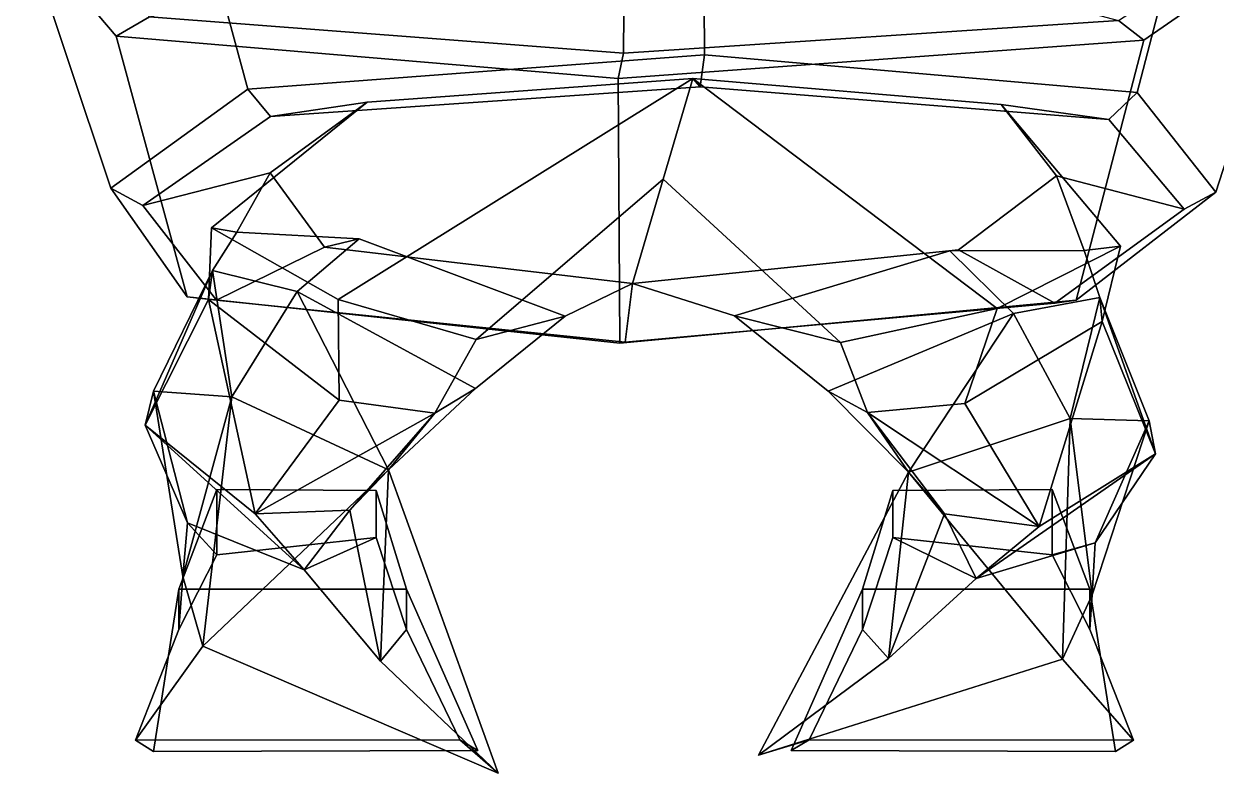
# Model space of a CAD drawing. Extents: x -229 to 297, y -158 to 306.
# Drawn here: x -125.2 to 121.8, y -157.5 to -2.4 of the extents above; entities that cross this region are included whole.
import ezdxf

# ---------------------------------------------------------------- set-up
doc = ezdxf.new("R2010")
doc.units = 0

msp = doc.modelspace()

# ---------------------------------------------------------------- linework, layer by layer
for points in [[(15.820486, -8.822021, 118.247025), (15.490868, 46.01825, 110.969414), (-93.416374, 37.99588, 85.889252), (-78.748291, -15.936874, 91.980713)], [(15.820486, -8.822021, 118.247025), (105.453125, -16.633591, 78.387726), (119.473526, 37.190643, 70.179222), (15.490868, 46.01825, 110.969414)], [(-93.416374, 37.99588, 85.889252), (-125.182648, 17.517456, 6.919223), (-107.15966, -36.427979, 12.763112), (-78.748291, -15.936874, 91.980713)], [(119.473526, 37.190643, 70.179222), (105.453125, -16.633591, 78.387726), (121.773666, -37.2939, -4.130829), (139.148972, 16.517639, -12.586905)], [(-99.152542, -0.962891, -72.34832), (-0.691064, 25.331467, -107.255051), (-0.962251, -8.475113, -108.980545)], [(101.62709, -1.722336, -87.16468), (-0.962251, -8.475113, -108.980545), (-0.691064, 25.331467, -107.255051)], [(-106.044846, -4.985413, -83.03878), (-125.182648, 17.517456, 6.919223), (-117.620773, 18.66095, 6.205134), (-99.152542, -0.962891, -72.34832)], [(-107.15966, -36.427979, 12.763112), (-125.182648, 17.517456, 6.919223), (-106.044846, -4.985413, -83.03878), (-91.376762, -58.918159, -76.947319)], [(106.845055, -5.790649, -98.74881), (101.62709, -1.722336, -87.16468), (131.573013, 17.718384, -12.183911), (139.148972, 16.517639, -12.586905)], [(121.773666, -37.2939, -4.130829), (92.824654, -59.614883, -90.540306), (106.845055, -5.790649, -98.74881), (139.148972, 16.517639, -12.586905)], [(-106.044846, -4.985413, -83.03878), (-99.152542, -0.962891, -72.34832), (-0.962251, -8.475113, -108.980545), (-2.063066, -13.719452, -123.84243)], [(106.845055, -5.790649, -98.74881), (-2.063066, -13.719452, -123.84243), (-0.962251, -8.475113, -108.980545), (101.62709, -1.722336, -87.16468)], [(-91.376762, -58.918159, -76.947319), (-106.044846, -4.985413, -83.03878), (-2.063066, -13.719452, -123.84243), (-1.733089, -68.56601, -116.562943)], [(92.824654, -59.614883, -90.540306), (-1.733089, -68.56601, -116.562943), (-2.063066, -13.719452, -123.84243), (106.845055, -5.790649, -98.74881)], [(15.820486, -8.822021, 118.247025), (-78.748291, -15.936874, 91.980713), (-74.070213, -21.583694, 83.922638), (14.950123, -15.444412, 106.791985)], [(15.820486, -8.822021, 118.247025), (14.950123, -15.444412, 106.791985), (99.60054, -22.240601, 71.10675), (105.453125, -16.633591, 78.387726)], [(13.3793, -13.75209, 85.418701), (-54.068455, -18.631668, 66.497742), (-86.271637, -44.683136, 32.844296), (-60.085751, -59.460167, 64.872368)], [(14.950123, -15.444412, 106.791985), (-74.070213, -21.583694, 83.922638), (-54.068455, -18.631668, 66.497742), (13.3793, -13.75209, 85.418701)], [(7.265475, -34.560638, 3.635522), (13.3793, -13.75209, 85.418701), (-60.085751, -59.460167, 64.872368), (-31.505384, -67.758278, 13.471629)], [(43.990414, -68.359795, 9.235907), (76.467979, -61.359528, 59.640701), (13.3793, -13.75209, 85.418701), (7.265475, -34.560638, 3.635522)], [(13.3793, -13.75209, 85.418701), (76.467979, -61.359528, 59.640701), (102.004196, -48.419815, 24.586407), (77.280487, -19.128479, 56.804958)], [(14.950123, -15.444412, 106.791985), (13.3793, -13.75209, 85.418701), (77.280487, -19.128479, 56.804958), (99.60054, -22.240601, 71.10675)], [(-78.748291, -15.936874, 91.980713), (-107.15966, -36.427979, 12.763112), (-100.556641, -40.008339, 12.749255), (-74.070213, -21.583694, 83.922638)], [(105.453125, -16.633591, 78.387726), (99.60054, -22.240601, 71.10675), (115.213379, -40.824478, -3.173312), (121.773666, -37.2939, -4.130829)], [(-74.070213, -21.583694, 83.922638), (-100.556641, -40.008339, 12.749255), (-74.146591, -33.270981, 9.889953), (-54.068455, -18.631668, 66.497742)], [(-54.068455, -18.631668, 66.497742), (-74.146591, -33.270981, 9.889953), (-81.090347, -45.586548, -5.32902), (-86.271637, -44.683136, 32.844296)], [(77.280487, -19.128479, 56.804958), (102.004196, -48.419815, 24.586407), (94.498871, -49.341835, -14.115844), (88.721146, -33.887024, -2.128735)], [(99.60054, -22.240601, 71.10675), (77.280487, -19.128479, 56.804958), (88.721146, -33.887024, -2.128735), (115.213379, -40.824478, -3.173312)], [(-100.556641, -40.008339, 12.749255), (-85.24585, -59.620239, -65.571198), (-62.899239, -48.687454, -51.629578), (-74.146591, -33.270981, 9.889953)], [(-74.146591, -33.270981, 9.889953), (-62.899239, -48.687454, -51.629578), (-55.688427, -46.962448, -37.643326), (-81.090347, -45.586548, -5.32902)], [(0.906647, -56.203049, -81.424988), (7.265475, -34.560638, 3.635522), (-31.505384, -67.758278, 13.471629), (-13.034645, -62.966812, -43.570133)], [(43.990414, -68.359795, 9.235907), (7.265475, -34.560638, 3.635522), (0.906647, -56.203049, -81.424988), (22.041286, -62.855377, -48.041977)], [(88.721146, -33.887024, -2.128735), (94.498871, -49.341835, -14.115844), (66.626854, -49.39212, -45.40733), (68.449699, -49.184265, -61.322361)], [(115.213379, -40.824478, -3.173312), (88.721146, -33.887024, -2.128735), (68.449699, -49.184265, -61.322361), (88.424904, -60.27713, -78.387085)], [(-107.15966, -36.427979, 12.763112), (-91.376762, -58.918159, -76.947319), (-85.24585, -59.620239, -65.571198), (-100.556641, -40.008339, 12.749255)], [(121.773666, -37.2939, -4.130829), (115.213379, -40.824478, -3.173312), (88.424904, -60.27713, -78.387085), (92.824654, -59.614883, -90.540306)], [(-59.876114, -80.361801, 28.871532), (-60.085751, -59.460167, 64.872368), (-86.271637, -44.683136, 32.844296), (-86.937263, -59.46286, 2.640766)], [(-86.937263, -59.46286, 2.640766), (-86.271637, -44.683136, 32.844296), (-81.090347, -45.586548, -5.32902), (-86.12191, -53.522675, -16.035692)], [(-86.12191, -53.522675, -16.035692), (-81.090347, -45.586548, -5.32902), (-55.688427, -46.962448, -37.643326), (-68.549103, -57.8638, -26.351307)], [(-85.24585, -59.620239, -65.571198), (-0.584015, -68.315201, -101.00444), (0.906647, -56.203049, -81.424988), (-62.899239, -48.687454, -51.629578)], [(-68.549103, -57.8638, -26.351307), (-55.688427, -46.962448, -37.643326), (-13.034645, -62.966812, -43.570133), (-31.586636, -77.901711, -15.731661)], [(-62.899239, -48.687454, -51.629578), (0.906647, -56.203049, -81.424988), (-13.034645, -62.966812, -43.570133), (-55.688427, -46.962448, -37.643326)], [(88.424904, -60.27713, -78.387085), (68.449699, -49.184265, -61.322361), (0.906647, -56.203049, -81.424988), (-0.584015, -68.315201, -101.00444)], [(68.449699, -49.184265, -61.322361), (66.626854, -49.39212, -45.40733), (22.041286, -62.855377, -48.041977), (0.906647, -56.203049, -81.424988)], [(79.831696, -62.377602, -32.187096), (41.469448, -78.472778, -20.515863), (22.041286, -62.855377, -48.041977), (66.626854, -49.39212, -45.40733)], [(97.751923, -59.057571, -22.108261), (79.831696, -62.377602, -32.187096), (66.626854, -49.39212, -45.40733), (94.498871, -49.341835, -14.115844)], [(69.738663, -81.021675, 24.185694), (98.206688, -64.034386, -3.131091), (102.004196, -48.419815, 24.586407), (76.467979, -61.359528, 59.640701)], [(98.206688, -64.034386, -3.131091), (97.751923, -59.057571, -22.108261), (94.498871, -49.341835, -14.115844), (102.004196, -48.419815, 24.586407)], [(-100.054245, -85.532791, 6.806877), (-86.937263, -59.46286, 2.640766), (-86.12191, -53.522675, -16.035692)], [(-100.054245, -85.532791, 6.806877), (-86.12191, -53.522675, -16.035692), (-98.343025, -78.4589, -9.179197)], [(-98.343025, -78.4589, -9.179197), (-86.12191, -53.522675, -16.035692), (-82.090271, -79.633591, -17.806282)], [(-82.090271, -79.633591, -17.806282), (-86.12191, -53.522675, -16.035692), (-68.549103, -57.8638, -26.351307)], [(-91.376762, -58.918159, -76.947319), (-1.733089, -68.56601, -116.562943), (-0.584015, -68.315201, -101.00444), (-85.24585, -59.620239, -65.571198)], [(-82.090271, -79.633591, -17.806282), (-68.549103, -57.8638, -26.351307), (-49.604111, -94.76371, -8.273656)], [(-49.604111, -94.76371, -8.273656), (-68.549103, -57.8638, -26.351307), (-31.586636, -77.901711, -15.731661)], [(91.602615, -84.127693, -22.480244), (79.831696, -62.377602, -32.187096), (97.751923, -59.057571, -22.108261)], [(107.974854, -84.595825, -14.304955), (91.602615, -84.127693, -22.480244), (97.751923, -59.057571, -22.108261)], [(109.23867, -91.439049, 1.746359), (97.751923, -59.057571, -22.108261), (98.206688, -64.034386, -3.131091)], [(109.23867, -91.439049, 1.746359), (107.974854, -84.595825, -14.304955), (97.751923, -59.057571, -22.108261)], [(-77.24099, -103.839409, 29.592743), (-86.937263, -59.46286, 2.640766), (-100.054245, -85.532791, 6.806877)], [(-77.24099, -103.839409, 29.592743), (-59.876114, -80.361801, 28.871532), (-86.937263, -59.46286, 2.640766)], [(-59.876114, -80.361801, 28.871532), (-40.005924, -83.009346, 10.507524), (-31.505384, -67.758278, 13.471629), (-60.085751, -59.460167, 64.872368)], [(92.824654, -59.614883, -90.540306), (88.424904, -60.27713, -78.387085), (-0.584015, -68.315201, -101.00444), (-1.733089, -68.56601, -116.562943)], [(69.738663, -81.021675, 24.185694), (76.467979, -61.359528, 59.640701), (43.990414, -68.359795, 9.235907), (49.614326, -82.886749, 5.974662)], [(-40.005924, -83.009346, 10.507524), (-31.586636, -77.901711, -15.731661), (-13.034645, -62.966812, -43.570133), (-31.505384, -67.758278, 13.471629)], [(49.614326, -82.886749, 5.974662), (43.990414, -68.359795, 9.235907), (22.041286, -62.855377, -48.041977), (41.469448, -78.472778, -20.515863)], [(58.060734, -95.257324, -11.844225), (41.469448, -78.472778, -20.515863), (79.831696, -62.377602, -32.187096)], [(91.602615, -84.127693, -22.480244), (58.060734, -95.257324, -11.844225), (79.831696, -62.377602, -32.187096)], [(85.19313, -106.505569, 25.427471), (98.206688, -64.034386, -3.131091), (69.738663, -81.021675, 24.185694)], [(85.19313, -106.505569, 25.427471), (109.23867, -91.439049, 1.746359), (98.206688, -64.034386, -3.131091)], [(-91.294403, -105.748848, -17.870596), (-100.054245, -85.532791, 6.806877), (-98.343025, -78.4589, -9.179197)], [(-92.234779, -116.845139, -42.474213), (-91.294403, -105.748848, -17.870596), (-98.343025, -78.4589, -9.179197)], [(-92.234779, -116.845139, -42.474213), (-98.343025, -78.4589, -9.179197), (-82.090271, -79.633591, -17.806282)], [(-49.604111, -94.76371, -8.273656), (-31.586636, -77.901711, -15.731661), (-40.005924, -83.009346, 10.507524)], [(58.060734, -95.257324, -11.844225), (49.614326, -82.886749, 5.974662), (41.469448, -78.472778, -20.515863)], [(-88.109055, -131.266861, -76.27182), (-92.234779, -116.845139, -42.474213), (-82.090271, -79.633591, -17.806282)], [(-88.109055, -131.266861, -76.27182), (-82.090271, -79.633591, -17.806282), (-49.604111, -94.76371, -8.273656)], [(-77.24099, -103.839409, 29.592743), (-40.005924, -83.009346, 10.507524), (-59.876114, -80.361801, 28.871532)], [(85.19313, -106.505569, 25.427471), (69.738663, -81.021675, 24.185694), (49.614326, -82.886749, 5.974662)], [(-77.24099, -103.839409, 29.592743), (-57.633408, -103.073929, 14.612614), (-40.005924, -83.009346, 10.507524)], [(-57.633408, -103.073929, 14.612614), (-49.604111, -94.76371, -8.273656), (-40.005924, -83.009346, 10.507524)], [(85.19313, -106.505569, 25.427471), (49.614326, -82.886749, 5.974662), (65.580879, -103.880569, 10.958191)], [(65.580879, -103.880569, 10.958191), (49.614326, -82.886749, 5.974662), (58.060734, -95.257324, -11.844225)], [(-67.114723, -115.461044, 4.266257), (-77.24099, -103.839409, 29.592743), (-100.054245, -85.532791, 6.806877)], [(-91.294403, -105.748848, -17.870596), (-67.114723, -115.461044, 4.266257), (-100.054245, -85.532791, 6.806877)], [(90.000809, -133.937973, -81.118217), (58.060734, -95.257324, -11.844225), (91.602615, -84.127693, -22.480244)], [(90.000809, -133.937973, -81.118217), (91.602615, -84.127693, -22.480244), (96.135315, -120.608253, -47.558754)], [(96.135315, -120.608253, -47.558754), (91.602615, -84.127693, -22.480244), (107.974854, -84.595825, -14.304955)], [(96.135315, -120.608253, -47.558754), (107.974854, -84.595825, -14.304955), (96.743378, -109.859093, -22.994923)], [(96.743378, -109.859093, -22.994923), (107.974854, -84.595825, -14.304955), (109.23867, -91.439049, 1.746359)], [(96.743378, -109.859093, -22.994923), (109.23867, -91.439049, 1.746359), (72.114922, -117.273003, -0.208424)], [(72.114922, -117.273003, -0.208424), (109.23867, -91.439049, 1.746359), (85.19313, -106.505569, 25.427471)], [(-26.932941, -157.534256, -51.312016), (-88.109055, -131.266861, -76.27182), (-49.604111, -94.76371, -8.273656)], [(-51.269249, -134.330765, -24.291763), (-49.604111, -94.76371, -8.273656), (-57.633408, -103.073929, 14.612614)], [(-26.932941, -157.534256, -51.312016), (-49.604111, -94.76371, -8.273656), (-51.269249, -134.330765, -24.291763)], [(26.988634, -153.797409, -54.36961), (53.975838, -133.830917, -28.185225), (58.060734, -95.257324, -11.844225)], [(26.988634, -153.797409, -54.36961), (58.060734, -95.257324, -11.844225), (90.000809, -133.937973, -81.118217)], [(53.975838, -133.830917, -28.185225), (65.580879, -103.880569, 10.958191), (58.060734, -95.257324, -11.844225)], [(-45.908043, -119.444244, 77.477966), (-52.222168, -98.998032, 62.662472), (-85.211678, -98.812729, 62.662472), (-93.047989, -119.444244, 77.477966)], [(-93.047989, -119.444244, 77.477966), (-85.211678, -98.812729, 62.662472), (-85.211685, -112.334427, 10.808227), (-93.047989, -127.827744, 18.586367)], [(-52.222168, -98.998032, 62.662472), (-52.222172, -108.736435, 10.808227), (-85.211685, -112.334427, 10.808227), (-85.211678, -98.812729, 62.662472)], [(-45.908043, -119.444244, 77.477966), (-45.908047, -127.827744, 18.586367), (-52.222172, -108.736435, 10.808227), (-52.222168, -98.998032, 62.662472)], [(48.553349, -119.444244, 71.760071), (54.86747, -98.998032, 56.944576), (54.867466, -108.736435, 5.090331), (48.553345, -127.827744, 12.868472)], [(48.553349, -119.444244, 71.760071), (95.693298, -119.444244, 71.760071), (87.856987, -98.812729, 56.944576), (54.86747, -98.998032, 56.944576)], [(54.86747, -98.998032, 56.944576), (87.856987, -98.812729, 56.944576), (87.856979, -112.334427, 5.090331), (54.867466, -108.736435, 5.090331)], [(95.693298, -119.444244, 71.760071), (95.693291, -127.827744, 12.868472), (87.856979, -112.334427, 5.090331), (87.856987, -98.812729, 56.944576)], [(-67.114723, -115.461044, 4.266257), (-57.633408, -103.073929, 14.612614), (-77.24099, -103.839409, 29.592743)], [(-51.269249, -134.330765, -24.291763), (-57.633408, -103.073929, 14.612614), (-67.114723, -115.461044, 4.266257)], [(-92.234779, -116.845139, -42.474213), (-93.047989, -127.827744, 18.586367), (-85.211685, -112.334427, 10.808227), (-91.294403, -105.748848, -17.870596)], [(-67.114723, -115.461044, 4.266257), (-91.294403, -105.748848, -17.870596), (-85.211685, -112.334427, 10.808227), (-52.222172, -108.736435, 10.808227)], [(53.975838, -133.830917, -28.185225), (72.114922, -117.273003, -0.208424), (65.580879, -103.880569, 10.958191)], [(72.114922, -117.273003, -0.208424), (85.19313, -106.505569, 25.427471), (65.580879, -103.880569, 10.958191)], [(-51.269249, -134.330765, -24.291763), (-67.114723, -115.461044, 4.266257), (-52.222172, -108.736435, 10.808227), (-45.908047, -127.827744, 18.586367)], [(53.975838, -133.830917, -28.185225), (48.553345, -127.827744, 12.868472), (54.867466, -108.736435, 5.090331), (72.114922, -117.273003, -0.208424)], [(72.114922, -117.273003, -0.208424), (54.867466, -108.736435, 5.090331), (87.856979, -112.334427, 5.090331), (96.743378, -109.859093, -22.994923)], [(96.135315, -120.608253, -47.558754), (96.743378, -109.859093, -22.994923), (87.856979, -112.334427, 5.090331), (95.693291, -127.827744, 12.868472)], [(-88.109055, -131.266861, -76.27182), (-102.028427, -150.723206, 11.178622), (-93.047989, -127.827744, 18.586367), (-92.234779, -116.845139, -42.474213)], [(-98.324554, -153.02951, 77.477966), (-93.047989, -119.444244, 77.477966), (-93.047989, -127.827744, 18.586367), (-102.028427, -150.723206, 11.178622)], [(-31.141159, -152.844193, 77.477966), (-45.908043, -119.444244, 77.477966), (-93.047989, -119.444244, 77.477966), (-98.324554, -153.02951, 77.477966)], [(-31.141159, -152.844193, 77.477966), (-34.845036, -150.61731, 7.474741), (-45.908047, -127.827744, 18.586367), (-45.908043, -119.444244, 77.477966)], [(33.786465, -152.844193, 71.760071), (100.969864, -153.02951, 71.760071), (95.693298, -119.444244, 71.760071), (48.553349, -119.444244, 71.760071)], [(33.786465, -152.844193, 71.760071), (48.553349, -119.444244, 71.760071), (48.553345, -127.827744, 12.868472), (37.490334, -150.61731, 1.756846)], [(90.000809, -133.937973, -81.118217), (96.135315, -120.608253, -47.558754), (95.693291, -127.827744, 12.868472), (104.673721, -150.723206, 5.460726)], [(100.969864, -153.02951, 71.760071), (104.673721, -150.723206, 5.460726), (95.693291, -127.827744, 12.868472), (95.693298, -119.444244, 71.760071)], [(-26.932941, -157.534256, -51.312016), (-51.269249, -134.330765, -24.291763), (-45.908047, -127.827744, 18.586367), (-34.845036, -150.61731, 7.474741)], [(26.988634, -153.797409, -54.36961), (37.490334, -150.61731, 1.756846), (48.553345, -127.827744, 12.868472), (53.975838, -133.830917, -28.185225)], [(-88.109055, -131.266861, -76.27182), (-26.932941, -157.534256, -51.312016), (-34.845036, -150.61731, 7.474741), (-102.028427, -150.723206, 11.178622)], [(90.000809, -133.937973, -81.118217), (104.673721, -150.723206, 5.460726), (37.490334, -150.61731, 1.756846), (26.988634, -153.797409, -54.36961)], [(-98.324554, -153.02951, 77.477966), (-102.028427, -150.723206, 11.178622), (-34.845036, -150.61731, 7.474741), (-31.141159, -152.844193, 77.477966)], [(100.969864, -153.02951, 71.760071), (33.786465, -152.844193, 71.760071), (37.490334, -150.61731, 1.756846), (104.673721, -150.723206, 5.460726)]]:
    msp.add_3dface(points)

doc.saveas('drawing.dxf')
